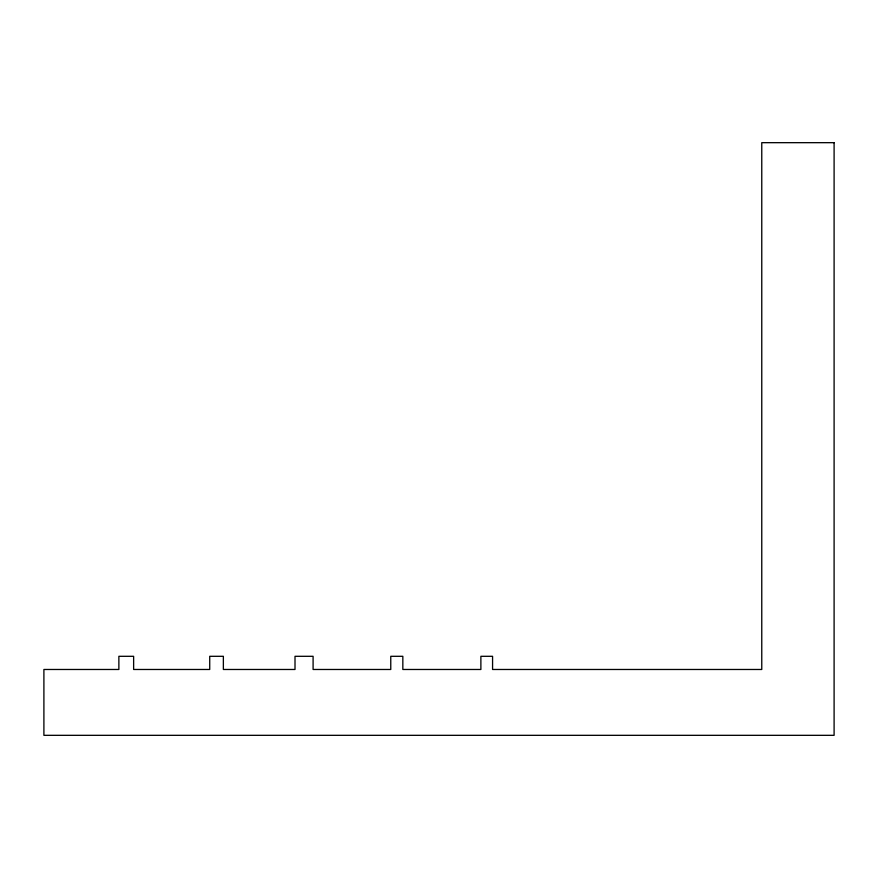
<?xml version="1.0" encoding="UTF-8"?>
<svg xmlns="http://www.w3.org/2000/svg" width="878" height="878" viewBox="0 0 878 878"><rect width="100%" height="100%" fill="white"/><g stroke="black" fill="none" stroke-linecap="round" stroke-linejoin="round"><path stroke-width="1.32" d="M834.1 142.675L761.764 142.675L761.764 669.475L492.569 669.475L492.569 656.305L480.881 656.305L480.881 669.475L402.837 669.475L402.837 656.305L390.765 656.305L390.765 669.475L313.095 669.475L313.095 656.305L295.008 656.305L295.008 669.475L223.363 669.475L223.363 656.305L209.721 656.305L209.721 669.475L133.632 669.475L133.632 656.305L118.87 656.305L118.87 669.475L43.9 669.475L43.9 735.325L834.1 735.325L834.1 142.675"/></g></svg>
